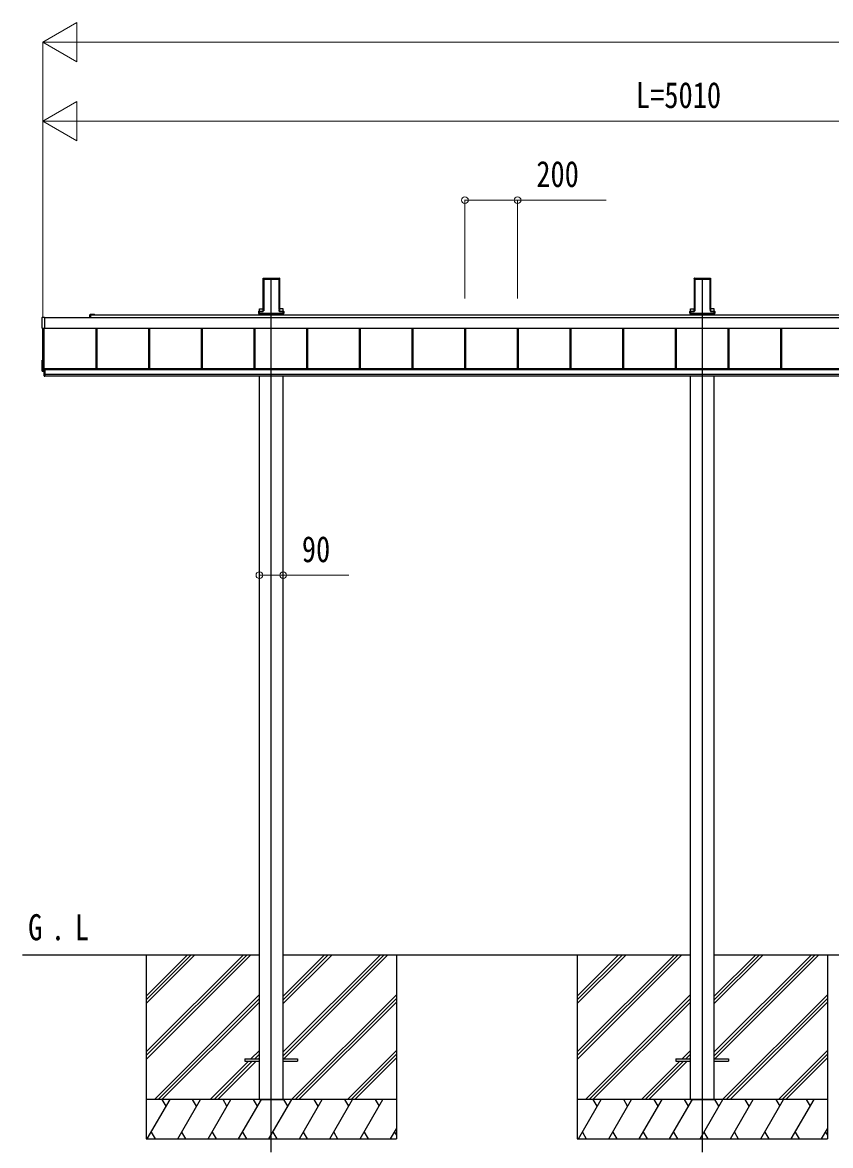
# Model space of a CAD drawing. Units: millimetres, scale not verified. Extents: x -12615 to 12615, y -8910 to 8910.
# Drawn here: x -4462 to -1393, y -5864 to -1596 of the extents above; entities that cross this region are included whole.
import ezdxf
from ezdxf.enums import TextEntityAlignment as Align

# ---------------------------------------------------------------- set-up
doc = ezdxf.new("R2010")
doc.units = ezdxf.units.MM
doc.header["$LTSCALE"] = 50
for name, color, linetype in [('0-2_USER1', 3, 'Continuous'), ('0-4_YKK_12', 2, 'Continuous'), ('0-6_YKK_A1', 4, 'Continuous')]:
    doc.layers.add(name, color=color, linetype=linetype)
doc.layers.add('0-7_YKK_D', color=6, linetype='Continuous', lineweight=18)
doc.styles.add('ＭＳ ゴシック', font='')
doc.styles.get('ＭＳ ゴシック').set_extended_font_data('MS Gothic')

msp = doc.modelspace()

# ---------------------------------------------------------------- linework, layer by layer
at = {"layer": '0-4_YKK_12'}
for p, q in [((-3516.86, -5889), (-3516.86, -2568.97)), ((-1879.86, -5889), (-1879.86, -2568.97))]:
    msp.add_line(p, q, dxfattribs=at)
at = {"layer": '0-6_YKK_A1'}
for p, q in [((-3548.11, -2574.32), (-3548.11, -2690.99)), ((-3547.75, -2568.47), (-3548.1, -2573.96)), ((-3547.31, -2568.93), (-3547.75, -2568.47)), ((-3547.25, -2568), (-3545.21, -2568)), ((-3547.25, -2568), (-3546.81, -2568.46)), ((-3547.23, -2684.94), (-3547.23, -2569.81)), ((-3546.73, -2569.49), (-3546.73, -2684.62)), ((-3544.9, -2568.33), (-3545.21, -2568)), ((-3544.9, -2568.33), (-3488.82, -2568.33)), ((-3544.36, -2571.47), (-3489.36, -2571.47)), ((-3544.36, -2692.82), (-3544.36, -2571.47)), ((-3488.82, -2568.33), (-3488.51, -2568)), ((-3488.51, -2568), (-3486.47, -2568)), ((-3486.98, -2684.62), (-3486.98, -2569.49)), ((-3486.91, -2568.46), (-3486.47, -2568)), ((-3486.49, -2569.81), (-3486.49, -2684.94)), ((-3485.97, -2568.47), (-3486.41, -2568.93)), ((-3485.97, -2568.47), (-3485.62, -2573.96)), ((-3485.61, -2574.32), (-3485.61, -2690.99)), ((-1911.11, -2574.32), (-1911.11, -2690.99)), ((-1910.75, -2568.47), (-1911.1, -2573.96)), ((-1910.31, -2568.93), (-1910.75, -2568.47)), ((-1910.25, -2568), (-1908.21, -2568)), ((-1910.25, -2568), (-1909.81, -2568.46)), ((-1910.23, -2684.94), (-1910.23, -2569.81)), ((-1909.73, -2569.49), (-1909.73, -2684.62)), ((-1907.9, -2568.33), (-1908.21, -2568)), ((-1907.9, -2568.33), (-1851.82, -2568.33)), ((-1907.36, -2571.47), (-1852.36, -2571.47)), ((-1907.36, -2692.82), (-1907.36, -2571.47)), ((-1851.82, -2568.33), (-1851.51, -2568)), ((-1851.51, -2568), (-1849.47, -2568)), ((-1849.98, -2684.62), (-1849.98, -2569.49)), ((-1849.91, -2568.46), (-1849.47, -2568)), ((-1849.49, -2569.81), (-1849.49, -2684.94)), ((-1848.97, -2568.47), (-1849.41, -2568.93)), ((-1848.97, -2568.47), (-1848.62, -2573.96)), ((-1848.61, -2574.32), (-1848.61, -2690.99)), ((-3562.06, -2684.56), (-3548.11, -2684.56)), ((-3562.06, -2693.89), (-3562.06, -2684.56)), ((-3547.7, -2693.51), (-3547.32, -2687.41)), ((-3546.82, -2687.44), (-3547.2, -2693.54)), ((-3486.52, -2693.54), (-3486.9, -2687.44)), ((-3486.4, -2687.41), (-3486.02, -2693.51)), ((-3471.66, -2684.56), (-3485.61, -2684.56)), ((-3471.66, -2693.89), (-3471.66, -2684.56)), ((-1925.06, -2684.56), (-1911.11, -2684.56)), ((-1925.06, -2693.89), (-1925.06, -2684.56)), ((-1910.7, -2693.51), (-1910.32, -2687.41)), ((-1909.82, -2687.44), (-1910.2, -2693.54)), ((-1849.52, -2693.54), (-1849.9, -2687.44)), ((-1849.4, -2687.41), (-1849.02, -2693.51)), ((-1834.66, -2684.56), (-1848.61, -2684.56)), ((-1834.66, -2693.89), (-1834.66, -2684.56)), ((-4386.36, -2758.33), (-4386.36, -2717.3)), ((-4378.36, -2717.88), (595.14, -2717.88)), ((-4205.36, -2717.88), (-4205.36, -2707.91)), ((-4202.86, -2705.41), (-4195.32, -2705.41)), ((-4202.86, -2707.91), (429.39, -2707.91)), ((-4202.86, -2708.21), (-4202.86, -2717.88)), ((-4189.11, -2707.91), (-4202.56, -2707.91)), ((-4194.4, -2705.41), (-4189.11, -2705.41)), ((-3564.73, -2701.74), (-3564.73, -2702.24)), ((-3564.73, -2702.24), (-3564.26, -2702.24)), ((-3564.26, -2701.74), (-3564.26, -2694.86)), ((-3562.27, -2701.74), (-3564.26, -2701.74)), ((-3564.26, -2701.74), (-3564.26, -2702.24)), ((-3562.27, -2702.24), (-3564.26, -2702.24)), ((-3564.23, -2693.89), (-3549.22, -2693.89)), ((-3562.27, -2694.94), (-3562.27, -2701.74)), ((-3548.69, -2694.94), (-3562.27, -2694.94)), ((-3562.27, -2701.74), (-3471.45, -2701.74)), ((-3562.27, -2702.24), (-3471.45, -2702.24)), ((-3562.26, -2701.74), (-3562.26, -2702.24)), ((-3562.06, -2707.91), (-3562.06, -2702.24)), ((-3561.86, -2702.24), (-3561.86, -2707.91)), ((-3560.86, -2701.9), (-3472.86, -2701.9)), ((-3548.12, -2691.34), (-3548.22, -2692.96)), ((-3485.6, -2691.34), (-3485.5, -2692.96)), ((-3485.02, -2694.44), (-3471.45, -2694.44)), ((-3471.45, -2694.94), (-3485.02, -2694.94)), ((-3484.5, -2693.89), (-3469.49, -2693.89)), ((-3471.86, -2702.24), (-3471.86, -2707.91)), ((-3471.66, -2707.91), (-3471.66, -2702.24)), ((-3471.45, -2694.44), (-3471.45, -2694.94)), ((-3471.45, -2701.74), (-3471.45, -2694.94)), ((-3469.45, -2701.74), (-3471.45, -2701.74)), ((-3471.45, -2701.74), (-3471.45, -2702.24)), ((-3469.45, -2702.24), (-3471.45, -2702.24)), ((-3469.45, -2694.86), (-3469.45, -2701.74)), ((-3469.45, -2701.74), (-3469.45, -2702.24)), ((-3468.99, -2702.24), (-3469.45, -2702.24)), ((-3468.99, -2701.74), (-3468.99, -2702.24)), ((-1927.73, -2701.74), (-1927.73, -2702.24)), ((-1927.73, -2702.24), (-1927.26, -2702.24)), ((-1927.26, -2701.74), (-1927.26, -2694.86)), ((-1925.27, -2701.74), (-1927.26, -2701.74)), ((-1927.26, -2701.74), (-1927.26, -2702.24)), ((-1925.27, -2702.24), (-1927.26, -2702.24)), ((-1927.23, -2693.89), (-1912.22, -2693.89)), ((-1925.27, -2694.94), (-1925.27, -2701.74)), ((-1911.69, -2694.94), (-1925.27, -2694.94)), ((-1925.27, -2701.74), (-1834.45, -2701.74)), ((-1925.27, -2702.24), (-1834.45, -2702.24)), ((-1925.26, -2701.74), (-1925.26, -2702.24)), ((-1925.06, -2707.91), (-1925.06, -2702.24)), ((-1924.86, -2702.24), (-1924.86, -2707.91)), ((-1923.86, -2701.9), (-1835.86, -2701.9)), ((-1911.12, -2691.34), (-1911.22, -2692.96)), ((-1848.6, -2691.34), (-1848.5, -2692.96)), ((-1848.02, -2694.44), (-1834.45, -2694.44)), ((-1834.45, -2694.94), (-1848.02, -2694.94)), ((-1847.5, -2693.89), (-1832.49, -2693.89)), ((-1834.86, -2702.24), (-1834.86, -2707.91)), ((-1834.66, -2707.91), (-1834.66, -2702.24)), ((-1834.45, -2694.44), (-1834.45, -2694.94)), ((-1834.45, -2701.74), (-1834.45, -2694.94)), ((-1832.45, -2701.74), (-1834.45, -2701.74)), ((-1834.45, -2701.74), (-1834.45, -2702.24)), ((-1832.45, -2702.24), (-1834.45, -2702.24)), ((-1832.45, -2694.86), (-1832.45, -2701.74)), ((-1832.45, -2701.74), (-1832.45, -2702.24)), ((-1831.99, -2702.24), (-1832.45, -2702.24)), ((-1831.99, -2701.74), (-1831.99, -2702.24)), ((-4378.36, -2759.6), (-4385.89, -2759.14)), ((-4384.86, -2920.94), (-4384.86, -2759.2)), ((-4379.86, -2938.97), (-4379.86, -2759.51)), ((-4378.36, -2757.83), (614.14, -2757.83)), ((-4378.36, -2758.07), (614.14, -2758.07)), ((-4378.36, -2759.1), (-4378.36, -2759.6)), ((-4181.36, -2911.7), (-4181.36, -2758.07)), ((-4180.96, -2911.7), (-4180.96, -2758.07)), ((-4178.36, -2911.7), (-4178.36, -2758.07)), ((-3981.36, -2911.7), (-3981.36, -2758.07)), ((-3978.76, -2911.7), (-3978.76, -2758.07)), ((-3978.36, -2911.7), (-3978.36, -2758.07)), ((-3781.36, -2911.7), (-3781.36, -2758.07)), ((-3778.76, -2911.7), (-3778.76, -2758.07)), ((-3778.36, -2911.7), (-3778.36, -2758.07)), ((-3581.36, -2911.7), (-3581.36, -2758.07)), ((-3578.76, -2911.7), (-3578.76, -2758.07)), ((-3578.36, -2911.7), (-3578.36, -2758.07)), ((-3381.36, -2911.7), (-3381.36, -2758.07)), ((-3378.76, -2911.7), (-3378.76, -2758.07)), ((-3378.36, -2911.7), (-3378.36, -2758.07)), ((-3181.36, -2911.7), (-3181.36, -2758.07)), ((-3178.76, -2911.7), (-3178.76, -2758.07)), ((-3178.36, -2911.7), (-3178.36, -2758.07)), ((-2981.36, -2911.7), (-2981.36, -2758.07)), ((-2978.76, -2911.7), (-2978.76, -2758.07)), ((-2978.36, -2911.7), (-2978.36, -2758.07)), ((-2781.36, -2911.7), (-2781.36, -2758.07)), ((-2778.76, -2911.7), (-2778.76, -2758.07)), ((-2778.36, -2911.7), (-2778.36, -2758.07)), ((-2581.36, -2911.7), (-2581.36, -2758.07)), ((-2578.76, -2911.7), (-2578.76, -2758.07)), ((-2578.36, -2911.7), (-2578.36, -2758.07)), ((-2381.36, -2911.7), (-2381.36, -2758.07)), ((-2378.76, -2911.7), (-2378.76, -2758.07)), ((-2378.36, -2911.7), (-2378.36, -2758.07)), ((-2181.36, -2911.7), (-2181.36, -2758.07)), ((-2178.76, -2911.7), (-2178.76, -2758.07)), ((-2178.36, -2911.7), (-2178.36, -2758.07)), ((-1981.36, -2911.7), (-1981.36, -2758.07)), ((-1978.76, -2911.7), (-1978.76, -2758.07)), ((-1978.36, -2911.7), (-1978.36, -2758.07)), ((-1781.36, -2911.7), (-1781.36, -2758.07)), ((-1778.76, -2911.7), (-1778.76, -2758.07)), ((-1778.36, -2911.7), (-1778.36, -2758.07)), ((-1581.36, -2911.7), (-1581.36, -2758.07)), ((-1578.76, -2911.7), (-1578.76, -2758.07)), ((-1578.36, -2911.7), (-1578.36, -2758.07)), ((-4386.36, -2921.32), (-4386.36, -2880.29)), ((-4385.89, -2879.8), (-4384.86, -2879.73)), ((-4379.86, -2922.49), (-4385.89, -2922.13)), ((-4384.86, -2920.94), (-4379.86, -2920.94)), ((-4379.86, -2911.44), (-4376.36, -2911.44)), ((-4376.36, -2933.88), (-4379.86, -2933.88)), ((-4379.86, -2940.5), (-4376.36, -2940.5)), ((-4376.36, -2911.7), (616.64, -2911.7)), ((-4376.36, -2913.71), (616.64, -2913.71)), ((-4376.36, -2915.51), (616.64, -2915.51)), ((-4376.36, -2915.51), (616.64, -2915.51)), ((-4376.36, -2932.48), (616.64, -2932.48)), ((-4376.36, -2938.97), (616.64, -2938.97)), ((-3562.06, -5689), (-3562.06, -2938.97)), ((-3471.66, -5689), (-3471.66, -2938.97)), ((-1925.06, -5689), (-1925.06, -2938.97)), ((-1834.66, -5689), (-1834.66, -2938.97)), ((-4461.62, -5139), (-3562.06, -5139)), ((-3991.86, -5139), (-3991.86, -5839)), ((-3991.86, -5508.18), (-3622.68, -5139)), ((-3991.86, -5522.32), (-3608.54, -5139)), ((-3991.86, -5536.46), (-3594.39, -5139)), ((-3991.86, -5324.33), (-3806.53, -5139)), ((-3991.86, -5310.19), (-3820.67, -5139)), ((-3991.86, -5296.05), (-3834.81, -5139)), ((-3471.66, -5139), (-1925.06, -5139)), ((-3471.66, -5508.48), (-3102.18, -5139)), ((-3471.66, -5522.62), (-3088.04, -5139)), ((-3471.66, -5324.63), (-3286.03, -5139)), ((-3471.66, -5310.49), (-3300.17, -5139)), ((-3471.66, -5296.35), (-3314.31, -5139)), ((-3469.4, -5534.5), (-3073.89, -5139)), ((-3041.86, -5139), (-3041.86, -5839)), ((-2354.86, -5139), (-2354.86, -5839)), ((-2354.86, -5508.18), (-1985.68, -5139)), ((-2354.86, -5522.32), (-1971.54, -5139)), ((-2354.86, -5536.46), (-1957.39, -5139)), ((-2354.86, -5324.33), (-2169.53, -5139)), ((-2354.86, -5310.19), (-2183.67, -5139)), ((-2354.86, -5296.05), (-2197.81, -5139)), ((-1834.66, -5139), (-288.06, -5139)), ((-1834.66, -5508.48), (-1465.18, -5139)), ((-1834.66, -5522.62), (-1451.04, -5139)), ((-1834.66, -5324.63), (-1649.03, -5139)), ((-1834.66, -5310.49), (-1663.17, -5139)), ((-1834.66, -5296.35), (-1677.31, -5139)), ((-1832.4, -5534.5), (-1436.89, -5139)), ((-1404.86, -5139), (-1404.86, -5839)), ((-3960.55, -5689), (-3562.06, -5290.51)), ((-3440.05, -5689), (-3041.86, -5290.81)), ((-2323.55, -5689), (-1925.06, -5290.51)), ((-1803.05, -5689), (-1404.86, -5290.81)), ((-3946.41, -5689), (-3562.06, -5304.65)), ((-3932.26, -5689), (-3562.06, -5318.8)), ((-3425.91, -5689), (-3041.86, -5304.95)), ((-3411.76, -5689), (-3041.86, -5319.1)), ((-2309.41, -5689), (-1925.06, -5304.65)), ((-2295.26, -5689), (-1925.06, -5318.8)), ((-1788.91, -5689), (-1404.86, -5304.95)), ((-1774.76, -5689), (-1404.86, -5319.1)), ((-3593.92, -5534.5), (-3562.06, -5502.64)), ((-3227.92, -5689), (-3041.86, -5502.94)), ((-1956.92, -5534.5), (-1925.06, -5502.64)), ((-1590.92, -5689), (-1404.86, -5502.94)), ((-3748.42, -5689), (-3602.92, -5543.5)), ((-3734.27, -5689), (-3588.77, -5543.5)), ((-3720.13, -5689), (-3574.63, -5543.5)), ((-3616.92, -5534.5), (-3616.92, -5543.5)), ((-3616.92, -5534.5), (-3561.92, -5534.5)), ((-3616.92, -5543.5), (-3561.92, -5543.5)), ((-3579.77, -5534.5), (-3562.06, -5516.78)), ((-3565.63, -5534.5), (-3562.06, -5530.93)), ((-3471.92, -5534.5), (-3416.92, -5534.5)), ((-3471.92, -5543.5), (-3416.92, -5543.5)), ((-3416.92, -5534.5), (-3416.92, -5543.5)), ((-3213.77, -5689), (-3041.86, -5517.08)), ((-3199.63, -5689), (-3041.86, -5531.23)), ((-2111.42, -5689), (-1965.92, -5543.5)), ((-2097.27, -5689), (-1951.77, -5543.5)), ((-2083.13, -5689), (-1937.63, -5543.5)), ((-1979.92, -5534.5), (-1979.92, -5543.5)), ((-1979.92, -5534.5), (-1924.92, -5534.5)), ((-1979.92, -5543.5), (-1924.92, -5543.5)), ((-1942.77, -5534.5), (-1925.06, -5516.78)), ((-1928.63, -5534.5), (-1925.06, -5530.93)), ((-1834.92, -5534.5), (-1779.92, -5534.5)), ((-1834.92, -5543.5), (-1779.92, -5543.5)), ((-1779.92, -5534.5), (-1779.92, -5543.5)), ((-1576.77, -5689), (-1404.86, -5517.08)), ((-1562.63, -5689), (-1404.86, -5531.23)), ((-3041.86, -5689), (-3991.86, -5689)), ((-3987.58, -5839), (-3900.98, -5689)), ((-3915.98, -5714.98), (-3930.98, -5689)), ((-3872.11, -5839), (-3785.51, -5689)), ((-3800.51, -5714.98), (-3815.51, -5689)), ((-3756.64, -5839), (-3670.04, -5689)), ((-3685.04, -5714.98), (-3700.04, -5689)), ((-3641.17, -5839), (-3554.57, -5689)), ((-3569.57, -5714.98), (-3584.57, -5689)), ((-3562.06, -5689), (-3471.66, -5689)), ((-3525.7, -5839), (-3439.1, -5689)), ((-3454.1, -5714.98), (-3469.1, -5689)), ((-3410.23, -5839), (-3323.63, -5689)), ((-3338.63, -5714.98), (-3353.63, -5689)), ((-3294.76, -5839), (-3208.16, -5689)), ((-3238.16, -5689), (-3223.16, -5714.98)), ((-3179.29, -5839), (-3092.69, -5689)), ((-3122.69, -5689), (-3107.69, -5714.98)), ((-1404.86, -5689), (-2354.86, -5689)), ((-2350.58, -5839), (-2263.98, -5689)), ((-2278.98, -5714.98), (-2293.98, -5689)), ((-2235.11, -5839), (-2148.51, -5689)), ((-2163.51, -5714.98), (-2178.51, -5689)), ((-2119.64, -5839), (-2033.04, -5689)), ((-2048.04, -5714.98), (-2063.04, -5689)), ((-2004.17, -5839), (-1917.57, -5689)), ((-1932.57, -5714.98), (-1947.57, -5689)), ((-1925.06, -5689), (-1834.66, -5689)), ((-1888.7, -5839), (-1802.1, -5689)), ((-1817.1, -5714.98), (-1832.1, -5689)), ((-1773.23, -5839), (-1686.63, -5689)), ((-1701.63, -5714.98), (-1716.63, -5689)), ((-1657.76, -5839), (-1571.16, -5689)), ((-1601.16, -5689), (-1586.16, -5714.98)), ((-1542.29, -5839), (-1455.69, -5689)), ((-1485.69, -5689), (-1470.69, -5714.98)), ((-3063.82, -5839), (-3041.86, -5800.96)), ((-1426.82, -5839), (-1404.86, -5800.96)), ((-3991.86, -5839), (-3041.86, -5839)), ((-3972.58, -5813.02), (-3957.58, -5839)), ((-3857.11, -5813.02), (-3842.11, -5839)), ((-3741.64, -5813.02), (-3726.64, -5839)), ((-3626.17, -5813.02), (-3611.17, -5839)), ((-3510.7, -5813.02), (-3495.7, -5839)), ((-3395.23, -5813.02), (-3380.23, -5839)), ((-3279.76, -5813.02), (-3264.76, -5839)), ((-3164.29, -5813.02), (-3149.29, -5839)), ((-3048.82, -5813.02), (-3041.86, -5825.08)), ((-2354.86, -5839), (-1404.86, -5839)), ((-2335.58, -5813.02), (-2320.58, -5839)), ((-2220.11, -5813.02), (-2205.11, -5839)), ((-2104.64, -5813.02), (-2089.64, -5839)), ((-1989.17, -5813.02), (-1974.17, -5839)), ((-1873.7, -5813.02), (-1858.7, -5839)), ((-1758.23, -5813.02), (-1743.23, -5839)), ((-1642.76, -5813.02), (-1627.76, -5839)), ((-1527.29, -5813.02), (-1512.29, -5839)), ((-1411.82, -5813.02), (-1404.86, -5825.08))]:
    msp.add_line(p, q, dxfattribs=at)
for points in [[(-4385.89, -2716.81), (-4378.36, -2716.35), (-4378.36, -2716.85), (-4378.36, -2759.1)], [(-3564.73, -2694.39), (-3564.73, -2701.74), (-3564.26, -2701.74)], [(-3562.27, -2694.94), (-3562.27, -2694.44), (-3548.69, -2694.44)], [(-3468.99, -2694.39), (-3468.99, -2701.74), (-3469.45, -2701.74)], [(-1927.73, -2694.39), (-1927.73, -2701.74), (-1927.26, -2701.74)], [(-1925.27, -2694.94), (-1925.27, -2694.44), (-1911.69, -2694.44)], [(-1831.99, -2694.39), (-1831.99, -2701.74), (-1832.45, -2701.74)], [(-4379.86, -2911.44), (-4379.86, -2933.88), (-4379.86, -2940.5)], [(-4376.86, -2911.44), (-4376.86, -2933.88), (-4376.86, -2940.5)], [(-4376.36, -2911.44), (-4376.36, -2933.88), (-4376.36, -2940.5)]]:
    msp.add_lwpolyline(points, dxfattribs=at)
for centre, radius, start, end in [((-4385.86, -2717.3), 0.497, 93.16944, 179.94772), ((-4202.86, -2707.91), 2.5, 90, 180), ((-4202.56, -2708.21), 0.3, 90, 180), ((-4195.32, -2705.61), 0.2, 23.57818, 90), ((-4194.86, -2705.41), 0.3, 203.57818, 336.42182), ((-4194.4, -2705.61), 0.2, 90, 156.42182), ((-4189.11, -2706.66), 1.25, 270, 90), ((-3563.76, -2694.86), 0.501, 90.24971, 179.75029), ((-3469.95, -2694.86), 0.501, 0.24971, 89.75029), ((-1926.76, -2694.86), 0.501, 90.24971, 179.75029), ((-1832.95, -2694.86), 0.501, 0.24971, 89.75029), ((-4385.49, -2758.36), 0.873, 177.74142, 242.53793), ((-4385.86, -2880.29), 0.497, 93.16944, 179.94772), ((-4385.49, -2921.35), 0.873, 177.74142, 242.53793)]:
    msp.add_arc(centre, radius, start, end, dxfattribs=at)
for centre, major_axis, ratio, start_param, end_param in [((-3548.06, -2573.96), (0.031, 0.5), 0.061627, 1.5746234, 2.3600215), ((-3547.25, -2568.5), (0.346, -0.364), 0.996462, 2.3838095, 3.8892836), ((-3547.54, -2571.97), (0.22, 3.04), 0.070684, 5.5043854, 6.2286971), ((-3547.04, -2572), (0.22, 3.54), 0.060877, 5.5025319, 6.2268436), ((-3486.68, -2572), (-0.22, 3.54), 0.060877, 0.0563417, 0.7806534), ((-3486.18, -2571.97), (-0.22, 3.04), 0.070684, 0.0544883, 0.7787999), ((-3486.47, -2568.5), (-0.346, -0.364), 0.996462, 2.3939017, 3.8993758), ((-3485.65, -2573.96), (-0.031, 0.5), 0.061627, 3.9231638, 4.7085619), ((-1911.06, -2573.96), (0.031, 0.5), 0.061627, 1.5746234, 2.3600215), ((-1910.25, -2568.5), (0.346, -0.364), 0.996462, 2.3838095, 3.8892836), ((-1910.54, -2571.97), (0.22, 3.04), 0.070684, 5.5043854, 6.2286971), ((-1910.04, -2572), (0.22, 3.54), 0.060877, 5.5025319, 6.2268436), ((-1849.68, -2572), (-0.22, 3.54), 0.060877, 0.0563417, 0.7806534), ((-1849.18, -2571.97), (-0.22, 3.04), 0.070684, 0.0544883, 0.7787999), ((-1849.47, -2568.5), (-0.346, -0.364), 0.996462, 2.3939017, 3.8993758), ((-1848.65, -2573.96), (-0.031, 0.5), 0.061627, 3.9231638, 4.7085619), ((-3547.54, -2687.41), (0.22, 3.5), 0.061627, 4.716216, 5.5016142), ((-3547.04, -2687.44), (0.22, 4), 0.053972, 4.7153191, 5.5007173), ((-3486.68, -2687.44), (-0.22, 4), 0.053972, 0.782468, 1.5678662), ((-3486.18, -2687.41), (-0.22, 3.5), 0.061627, 0.7815711, 1.5669693), ((-1910.54, -2687.41), (0.22, 3.5), 0.061627, 4.716216, 5.5016142), ((-1910.04, -2687.44), (0.22, 4), 0.053972, 4.7153191, 5.5007173), ((-1849.68, -2687.44), (-0.22, 4), 0.053972, 0.782468, 1.5678662), ((-1849.18, -2687.41), (-0.22, 3.5), 0.061627, 0.7815711, 1.5669693), ((-3564.23, -2694.39), (0.355, -0.355), 0.99628, 2.358058, 3.9251274), ((-3562.27, -2694.85), (2, 0), 0.045872, 3.2026792, 4.712389), ((-3562.27, -2694.35), (1.5, 0), 0.061163, 3.2026792, 4.712389), ((-3549.22, -2692.89), (0.691, -0.728), 0.996462, 5.5254021, 7.0308762), ((-3548.7, -2693.44), (-0.693, 0.73), 0.992955, 2.3838095, 3.8892836), ((-3548.7, -2693.44), (1.04, -1.09), 0.996462, 5.5254021, 7.0308762), ((-3548.15, -2691.34), (0.031, 0.5), 0.061627, 4.716216, 5.5016142), ((-3485.02, -2693.44), (-1.04, -1.09), 0.996462, 5.5354944, 7.0409685), ((-3485.02, -2693.44), (0.693, 0.73), 0.992955, 2.3939017, 3.8993758), ((-3485.56, -2691.34), (-0.031, 0.5), 0.061627, 0.7815711, 1.5669693), ((-3484.5, -2692.89), (-0.691, -0.728), 0.996462, 5.5354944, 7.0409685), ((-3471.45, -2694.35), (1.5, 0), 0.061163, 4.712389, 6.2220988), ((-3471.45, -2694.85), (2, 0), 0.045872, 4.712389, 6.2220988), ((-3469.49, -2694.39), (-0.355, -0.355), 0.99628, 2.358058, 3.9251274), ((-1927.23, -2694.39), (0.355, -0.355), 0.99628, 2.358058, 3.9251274), ((-1925.27, -2694.85), (2, 0), 0.045872, 3.2026792, 4.712389), ((-1925.27, -2694.35), (1.5, 0), 0.061163, 3.2026792, 4.712389), ((-1912.22, -2692.89), (0.691, -0.728), 0.996462, 5.5254021, 7.0308762), ((-1911.7, -2693.44), (-0.693, 0.73), 0.992955, 2.3838095, 3.8892836), ((-1911.7, -2693.44), (1.04, -1.09), 0.996462, 5.5254021, 7.0308762), ((-1911.15, -2691.34), (0.031, 0.5), 0.061627, 4.716216, 5.5016142), ((-1848.02, -2693.44), (-1.04, -1.09), 0.996462, 5.5354944, 7.0409685), ((-1848.02, -2693.44), (0.693, 0.73), 0.992955, 2.3939017, 3.8993758), ((-1848.56, -2691.34), (-0.031, 0.5), 0.061627, 0.7815711, 1.5669693), ((-1847.5, -2692.89), (-0.691, -0.728), 0.996462, 5.5354944, 7.0409685), ((-1834.45, -2694.35), (1.5, 0), 0.061163, 4.712389, 6.2220988), ((-1834.45, -2694.85), (2, 0), 0.045872, 4.712389, 6.2220988), ((-1832.49, -2694.39), (-0.355, -0.355), 0.99628, 2.358058, 3.9251274)]:
    msp.add_ellipse(centre, major_axis=major_axis, ratio=ratio, start_param=start_param, end_param=end_param, dxfattribs=at)
at = {"layer": '0-7_YKK_D'}
for p, q in [((-4384.86, -1671.47), (-4254.95, -1596.47)), ((-4254.95, -1746.47), (-4254.95, -1596.47)), ((-4384.86, -2717.49), (-4384.86, -1670.47)), ((-4384.86, -1671.47), (-4254.95, -1746.47)), ((-4384.86, -1671.47), (-4125.05, -1671.47)), ((-4234.86, -1671.47), (5478.14, -1671.47)), ((-4384.86, -1971.47), (-4254.95, -1896.47)), ((-4254.95, -2046.47), (-4254.95, -1896.47)), ((-4384.86, -2716.91), (-4384.86, -1970.47)), ((-4384.86, -1971.47), (-4254.95, -2046.47)), ((-4384.86, -1971.47), (-4125.05, -1971.47)), ((475.14, -1971.47), (-4234.86, -1971.47)), ((-2781.36, -2645.43), (-2781.36, -2270.47)), ((-2581.36, -2645.43), (-2581.36, -2270.47)), ((-3562.06, -3643.9), (-3562.06, -3697.93)), ((-3471.66, -3643.9), (-3471.66, -3697.93))]:
    msp.add_line(p, q, dxfattribs=at)
for points in [[(-2781.36, -2271.47), (-2581.36, -2271.47), (-2245.56, -2271.47)], [(-3562.06, -3696.93), (-3471.66, -3696.93), (-3222.26, -3696.93)]]:
    msp.add_lwpolyline(points, dxfattribs=at)
for centre in [(-2781.36, -2271.47), (-2581.36, -2271.47), (-3562.06, -3696.93), (-3471.66, -3696.93)]:
    msp.add_circle(centre, 12.75, dxfattribs=at)

# ---------------------------------------------------------------- texts
at = {"layer": '0-2_USER1', "style": 'ＭＳ ゴシック', "width": 0.8}
for s, p in [('G', (-4440.14, -5113.69)), ('L', (-4262.83, -5113.69)), ('.', (-4353.74, -5113.69))]:
    msp.add_text(s, height=98.97, dxfattribs=at).set_placement(p, align=Align.BOTTOM_LEFT)
at = {"layer": '0-7_YKK_D', "style": 'ＭＳ ゴシック', "width": 0.8}
for s, p in [('L=5010', (-2131.86, -1951.47)), ('200', (-2510.36, -2251.47)), ('90', (-3400.66, -3676.93))]:
    msp.add_text(s, height=98.97, dxfattribs=at).set_placement(p, align=Align.BOTTOM_LEFT)

doc.saveas('drawing.dxf')
